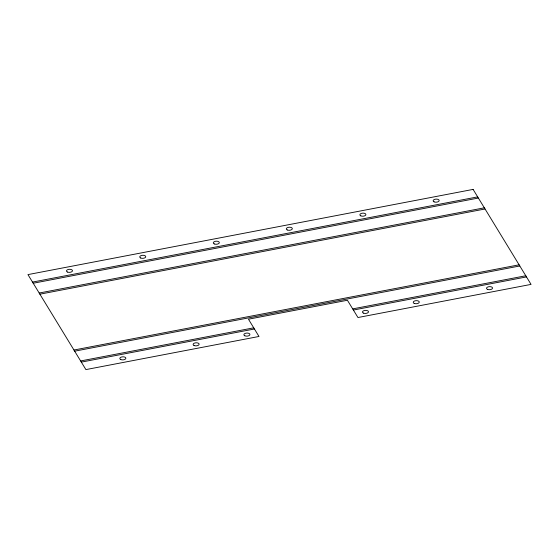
<?xml version="1.0" encoding="UTF-8"?>
<svg xmlns="http://www.w3.org/2000/svg" width="559" height="559" viewBox="0 0 559 559"><rect width="100%" height="100%" fill="white"/><g stroke="black" fill="none" stroke-linecap="round" stroke-linejoin="round"><path stroke-width="0.84" d="M32.513 282.085L477.672 196.887M33.219 283.238L478.371 198.04M39.186 293.028L484.346 207.822M39.892 294.181L485.044 208.975M73.956 350.025L519.108 264.819M74.654 351.178L519.814 265.972M80.629 360.96L253.723 327.833M352.687 308.889L525.781 275.762M81.328 362.113L254.422 328.985M353.393 310.042L526.487 276.915M473.103 189.403L27.95 274.602L85.897 369.597L258.992 336.469L248.455 319.196L347.418 300.253L357.956 317.526L531.05 284.398L473.103 189.403M434.091 201.848A3.019 1.537 -2.8 0 0 439.094 200.891A3.019 1.537 -2.8 0 0 435.272 199.214A3.019 1.537 -2.8 0 0 434.091 201.848M360.821 215.872A3.019 1.537 -2.8 0 0 365.817 214.922A3.019 1.537 -2.8 0 0 362.001 213.238A3.019 1.537 -2.8 0 0 360.821 215.872M287.249 229.959A3.019 1.537 -2.8 0 0 292.252 229.001A3.019 1.537 -2.8 0 0 288.437 227.317A3.019 1.537 -2.8 0 0 287.249 229.959M214.251 243.927A3.019 1.537 -2.8 0 0 219.247 242.969A3.019 1.537 -2.8 0 0 215.432 241.292A3.019 1.537 -2.8 0 0 214.251 243.927M140.686 258.006A3.019 1.537 -2.8 0 0 145.682 257.049A3.019 1.537 -2.8 0 0 141.867 255.372A3.019 1.537 -2.8 0 0 140.686 258.006M67.408 272.03A3.019 1.537 -2.8 0 0 72.404 271.08A3.019 1.537 -2.8 0 0 68.589 269.396A3.019 1.537 -2.8 0 0 67.408 272.03M487.476 289.359A3.019 1.537 -2.8 0 0 492.472 288.409A3.019 1.537 -2.8 0 0 488.657 286.725A3.019 1.537 -2.8 0 0 487.476 289.359M414.198 303.39A3.019 1.537 -2.8 0 0 419.194 302.433A3.019 1.537 -2.8 0 0 415.379 300.749A3.019 1.537 -2.8 0 0 414.198 303.39M363.42 313.103A3.019 1.537 -2.8 0 0 368.416 312.153A3.019 1.537 -2.8 0 0 364.601 310.469A3.019 1.537 -2.8 0 0 363.42 313.103M244.835 335.805A3.019 1.537 -2.8 0 0 249.838 334.848A3.019 1.537 -2.8 0 0 246.016 333.164A3.019 1.537 -2.8 0 0 244.835 335.805M194.064 345.518A3.019 1.537 -2.8 0 0 199.06 344.568A3.019 1.537 -2.8 0 0 195.245 342.884A3.019 1.537 -2.8 0 0 194.064 345.518M120.786 359.549A3.019 1.537 -2.8 0 0 125.782 358.592A3.019 1.537 -2.8 0 0 121.967 356.908A3.019 1.537 -2.8 0 0 120.786 359.549"/></g></svg>
